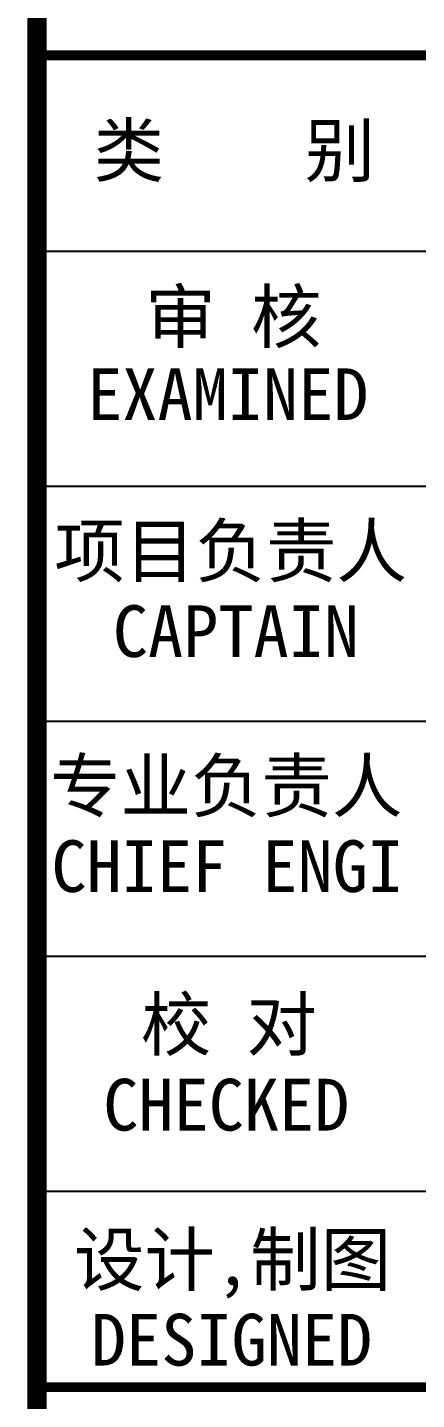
# Model space of a CAD drawing. Extents: x 69728788 to 150676229, y 20164216 to 43663798.
# Drawn here: x 75373240 to 75377199, y 20650792 to 20664747 of the extents above; entities that cross this region are included whole.
import ezdxf

# ---------------------------------------------------------------- set-up
doc = ezdxf.new("R2010")
doc.units = 0
doc.header["$LTSCALE"] = 1000
doc.header["$MEASUREMENT"] = 0
doc.layers.add('图框', color=253, linetype='CONTINUOUS')
doc.styles.add('STYLE-黑体', font='simhei.ttf')

msp = doc.modelspace()

# ---------------------------------------------------------------- linework, layer by layer
at = {"layer": '图框', "color": 0}
for p, q in [((75373339, 20662471), (75385357, 20662471)), ((75373339, 20662471), (75385357, 20662471)), ((75373339, 20660081), (75385357, 20660081)), ((75373339, 20657690), (75385357, 20657690)), ((75373339, 20655300), (75385357, 20655300)), ((75373339, 20652910), (75385357, 20652910))]:
    msp.add_line(p, q, dxfattribs=at)
at = {"layer": '图框', "color": 4, "const_width": 197}
msp.add_lwpolyline([(75385357, 20567166), (75373339, 20567166), (75373339, 20681966), (75385357, 20681966)], dxfattribs=at)
at = {"layer": '图框', "color": 0, "const_width": 100}
msp.add_lwpolyline([(75373339, 20664463), (75385357, 20664463), (75385357, 20644145), (75373339, 20644145)], close=True, dxfattribs=at)
msp.add_lwpolyline([(75373339, 20650918), (75385357, 20650918)], dxfattribs=at)

# ---------------------------------------------------------------- texts
at = {"layer": '图框', "color": 0, "style": 'STYLE-黑体'}
for s, p in [('类    别 ', (75373913, 20663233)), ('审 核', (75374439, 20661543)), ('EXAMINED ', (75373848, 20660754)), ('项目负责人', (75373514, 20659161)), ('CAPTAIN', (75374109, 20658344)), ('专业负责人', (75373469, 20656771)), ('CHIEF ENGI', (75373484, 20655954)), ('校 对', (75374394, 20654345)), ('CHECKED  ', (75374011, 20653528)), ('设计,制图', (75373714, 20651955)), ('DESIGNED ', (75373886, 20651138))]:
    msp.add_text(s, height=525.9, dxfattribs=at).set_placement(p)

doc.saveas('drawing.dxf')
